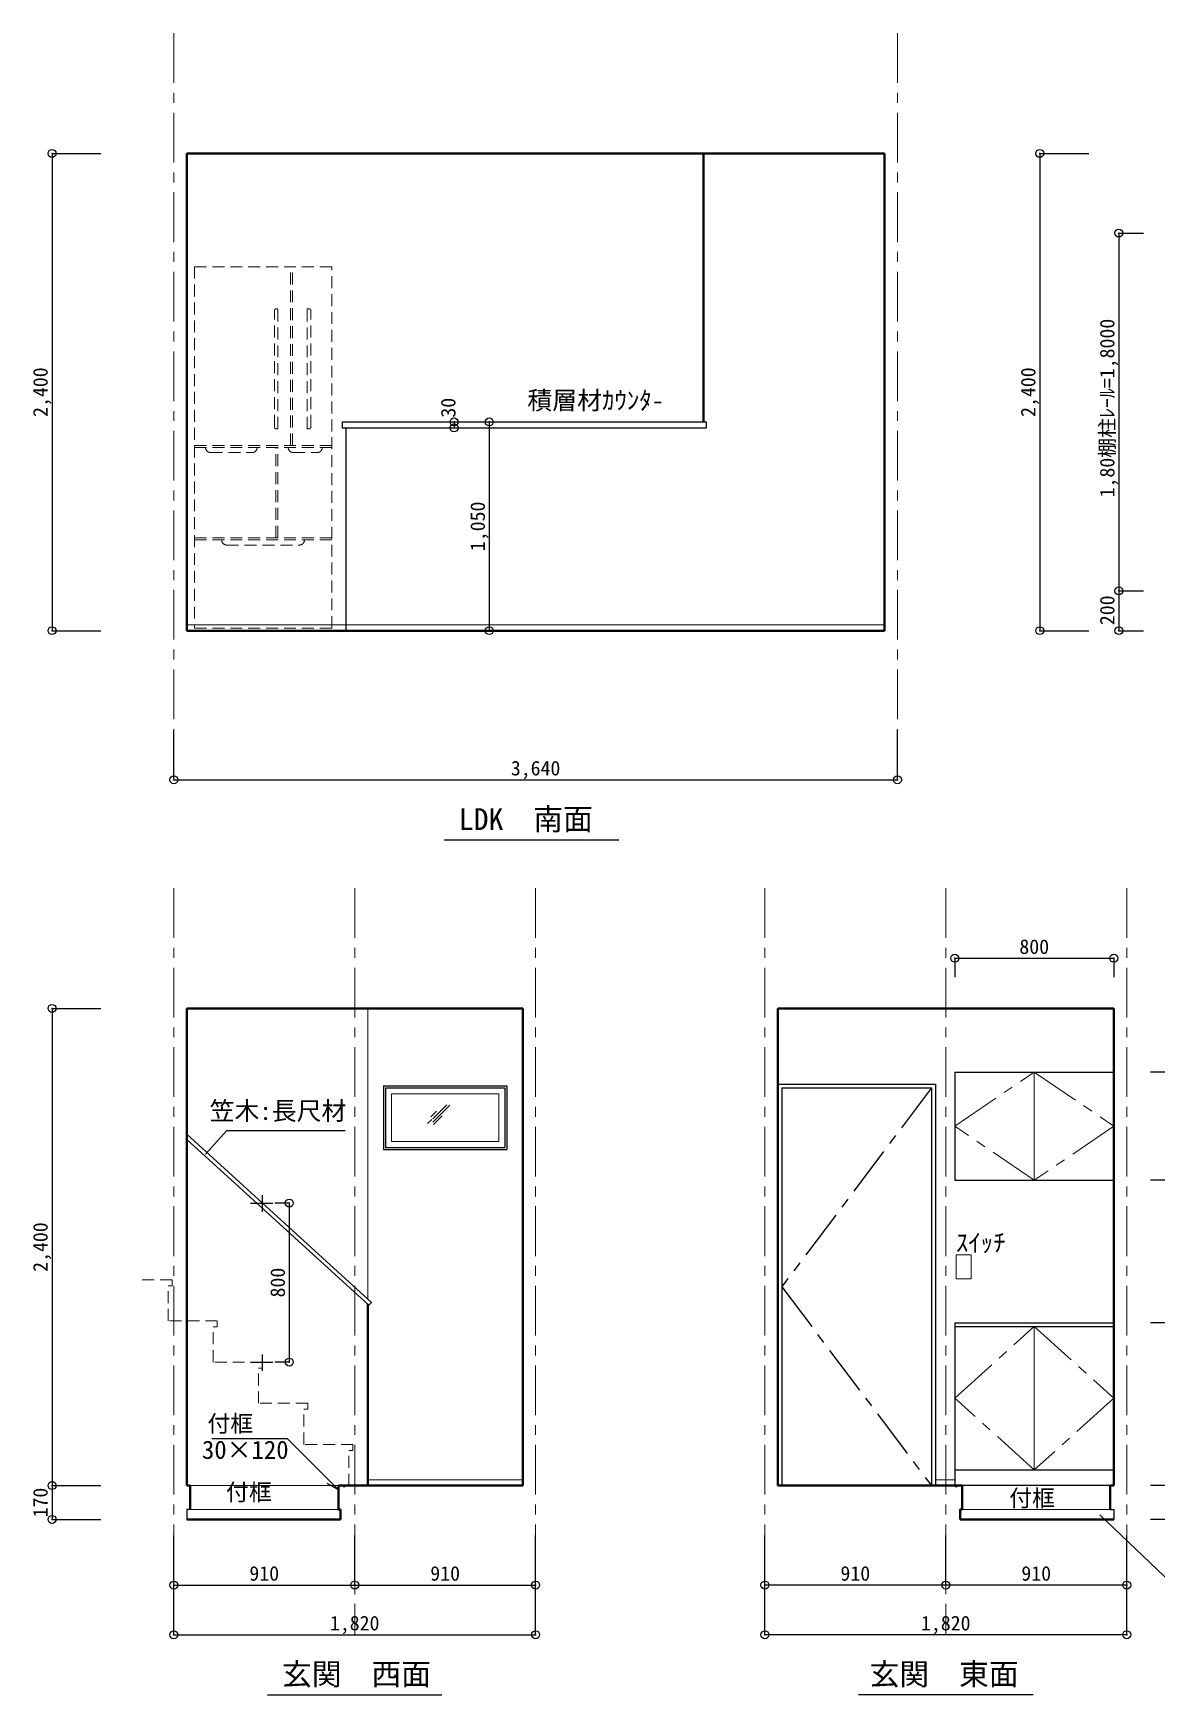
# Model space of a CAD drawing. Units: millimetres at full size, sheet at 1:50. Extents: x -31113 to 29332, y -20209 to 31249.
# Drawn here: x 10631 to 16282, y -2148 to 6208 of the extents above; entities that cross this region are included whole.
import ezdxf
from ezdxf.enums import TextEntityAlignment as Align

# ---------------------------------------------------------------- set-up
doc = ezdxf.new("R2010")
doc.units = ezdxf.units.MM
doc.header["$LTSCALE"] = 50
doc.header["$PDMODE"] = 32
doc.header["$PDSIZE"] = 40
doc.linetypes.add('CHAIN1', pattern=[8, 5, -1, 1, -1])
doc.linetypes.add('DASHED1', pattern=[1.8, 1.2, -0.6])
for name, color, linetype, lineweight in [('B-1_通り芯・通り番号', 1, 'CHAIN1', 18), ('B-2_柱(黄)', 4, 'Continuous', 9), ('B-3_仕上線(黄)', 3, 'Continuous', 40), ('B-4_下地・間柱(水色)', 4, 'DASHED1', 9), ('B-5_サッシ・室内建具', 7, 'Continuous', 25), ('B-6_住宅設備・造作', 1, 'Continuous', 18), ('B-A_文字', 7, 'Continuous', 25), ('B-F_寸法・方位', 7, 'Continuous', 25)]:
    doc.layers.add(name, color=color, linetype=linetype, lineweight=lineweight)
doc.styles.add('ＭＳ ゴシック', font='')
doc.styles.get('ＭＳ ゴシック').set_extended_font_data('MS Gothic')

msp = doc.modelspace()

# ---------------------------------------------------------------- linework, layer by layer
at = {"layer": 'B-1_通り芯・通り番号'}
for p, q in [((11337.92, 6208.04), (11337.92, 2453.29)), ((11337.92, 6208.04), (11337.92, 2453.29)), ((14977.92, 6208.04), (14977.92, 2453.29)), ((14977.92, 6208.04), (14977.92, 2453.29)), ((11337.92, 1908.04), (11337.92, -1846.71)), ((12247.92, 1908.04), (12247.92, -1846.71)), ((13157.92, 1908.04), (13157.92, -1846.71)), ((14310.98, 1908.04), (14310.98, -1846.71)), ((15220.98, 1908.04), (15220.98, -1846.71)), ((16130.98, 1908.04), (16130.98, -1846.71))]:
    msp.add_line(p, q, dxfattribs=at)
at = {"layer": 'B-2_柱(黄)', "color": 7, "lineweight": 25}
for p, q in [((12392.92, 913.29), (12392.92, 593.29)), ((12402.92, 903.29), (13002.92, 903.29)), ((13002.92, 903.29), (13002.92, 603.29)), ((12392.92, 593.29), (13012.92, 593.29))]:
    msp.add_line(p, q, dxfattribs=at)
at = {"layer": 'B-2_柱(黄)'}
for p, q in [((12432.92, 873.29), (12972.92, 873.29)), ((12432.92, 873.29), (12432.92, 633.29)), ((12972.92, 873.29), (12972.92, 633.29)), ((12658.75, 786.5), (12630.51, 758.26)), ((12725.42, 816.07), (12640.44, 731.09)), ((12710.91, 818.22), (12641.21, 748.53)), ((12687.25, 763.92), (12643.42, 720.09)), ((12635.09, 745.1), (12613.85, 723.86)), ((12432.92, 633.29), (12972.92, 633.29))]:
    msp.add_line(p, q, dxfattribs=at)
at = {"layer": 'B-2_柱(黄)', "color": 7, "lineweight": 25}
for points in [[(12392.92, 913.29), (13012.92, 913.29), (13012.92, 593.29)], [(12402.92, 903.29), (12402.92, 603.29), (13002.92, 603.29)]]:
    msp.add_lwpolyline(points, dxfattribs=at)
at = {"layer": 'B-3_仕上線(黄)'}
for p, q in [((11402.92, 5603.29), (11402.92, 3203.29)), ((11402.92, 5603.29), (14912.92, 5603.29)), ((11402.92, 5603.29), (11402.92, 3203.29)), ((11402.92, 5603.29), (14912.92, 5603.29)), ((14002.92, 5603.29), (14002.92, 4253.29)), ((14912.92, 5603.29), (14912.92, 3203.29)), ((14912.92, 5603.29), (14912.92, 3203.29)), ((11402.92, 3203.29), (14912.92, 3203.29)), ((11402.92, 3203.29), (14912.92, 3203.29)), ((11402.92, 1303.29), (13092.92, 1303.29)), ((11402.92, 1303.29), (11402.92, -1096.71)), ((13092.92, 1303.29), (13092.92, -1096.71)), ((14375.98, 1303.29), (14375.98, -1096.71)), ((16065.98, 1303.29), (14375.98, 1303.29)), ((16065.98, 1303.29), (16065.98, -1096.71)), ((12312.92, -183.95), (12312.92, -1096.71)), ((11420.42, -1096.71), (11402.92, -1096.71)), ((11420.42, -1096.71), (11420.42, -1216.71)), ((12165.42, -1096.71), (13092.92, -1096.71)), ((12195.42, -1096.71), (12195.42, -1104.88)), ((15303.48, -1096.71), (14375.98, -1096.71)), ((15273.48, -1096.71), (15273.48, -1104.88)), ((15303.48, -1096.71), (15303.48, -1216.71)), ((16048.48, -1096.71), (16065.98, -1096.71)), ((16048.48, -1096.71), (16048.48, -1216.71)), ((12176.05, -1216.71), (12176.05, -1266.71)), ((11402.92, -1266.71), (12176.05, -1266.71)), ((16065.98, -1266.71), (15292.86, -1266.71))]:
    msp.add_line(p, q, dxfattribs=at)
for points in [[(12165.42, -1096.71), (12165.42, -1216.71), (12176.05, -1216.71)], [(15303.48, -1216.71), (15292.86, -1216.71), (15292.86, -1266.71)]]:
    msp.add_lwpolyline(points, dxfattribs=at)
at = {"layer": 'B-4_下地・間柱(水色)', "linetype": 'Continuous'}
for p, q in [((15665.98, 439.29), (15665.98, 983.29)), ((15665.98, -296.71), (15665.98, -1016.71))]:
    msp.add_line(p, q, dxfattribs=at)
at = {"layer": 'B-4_下地・間柱(水色)'}
for p, q in [((11328.97, -60.99), (11157.14, -60.99)), ((11556.47, -298.14), (11536.47, -298.14)), ((11556.47, -268.14), (11556.47, -298.14)), ((11783.97, -475.28), (11783.97, -505.28)), ((11783.97, -505.28), (11763.97, -505.28)), ((11991.47, -889.56), (11991.47, -712.42)), ((12011.47, -712.42), (11991.47, -712.42)), ((12011.47, -682.42), (12011.47, -712.42)), ((12238.97, -889.56), (11991.47, -889.56)), ((12238.97, -889.56), (12238.97, -919.56)), ((12238.97, -919.56), (12218.97, -919.56)), ((12218.97, -1096.71), (12218.97, -919.56))]:
    msp.add_line(p, q, dxfattribs=at)
at = {"layer": 'B-4_下地・間柱(水色)', "linetype": 'CHAIN1'}
for points in [[(15265.98, 711.29), (15665.98, 983.29), (16065.98, 711.29), (15665.98, 439.29)], [(15265.98, -656.71), (15665.98, -296.71), (16065.98, -656.71), (15665.98, -1016.71)]]:
    msp.add_lwpolyline(points, close=True, dxfattribs=at)
at = {"layer": 'B-4_下地・間柱(水色)', "linetype": 'Continuous'}
msp.add_lwpolyline([(15273.48, -56.71), (15348.48, -56.71), (15348.48, 63.29), (15273.48, 63.29)], close=True, dxfattribs=at)
at = {"layer": 'B-4_下地・間柱(水色)'}
for points in [[(11328.97, -60.99), (11328.97, -90.99), (11308.97, -90.99)], [(11556.47, -268.14), (11308.97, -268.14), (11308.97, -90.99)], [(11783.97, -475.28), (11536.47, -475.28), (11536.47, -298.14)], [(12011.47, -682.42), (11763.97, -682.42), (11763.97, -505.28)]]:
    msp.add_lwpolyline(points, dxfattribs=at)
at = {"layer": 'B-5_サッシ・室内建具'}
for p, q in [((15265.98, 983.29), (16065.98, 983.29)), ((11402.92, 671.67), (12332.86, -175.05)), ((15265.98, -278.71), (16065.98, -278.71)), ((15265.98, -278.71), (15265.98, -1096.71)), ((15265.98, -296.71), (16065.98, -296.71)), ((15265.98, -1016.71), (16065.98, -1016.71)), ((16048.48, -1096.71), (15303.48, -1096.71))]:
    msp.add_line(p, q, dxfattribs=at)
for points in [[(15265.98, 983.29), (15265.98, 439.29), (16065.98, 439.29)], [(11402.92, 644.62), (12319.39, -189.84), (12332.86, -175.05)]]:
    msp.add_lwpolyline(points, dxfattribs=at)
at = {"layer": 'B-6_住宅設備・造作', "linetype": 'DASHED1'}
for p, q in [((11442.22, 5033.74), (11442.22, 3215.74)), ((11925.33, 4134.74), (11925.33, 5033.74)), ((11935.33, 4134.74), (11935.33, 5033.74)), ((11843.75, 4228.01), (11843.75, 4812.25)), ((11853.75, 4822.25), (11861.74, 4822.25)), ((11861.74, 4218.01), (11861.74, 4822.25)), ((12008.93, 4218.01), (12008.93, 4822.25)), ((12016.91, 4822.25), (12008.93, 4822.25)), ((12026.91, 4228.01), (12026.91, 4812.25)), ((11853.75, 4218.01), (11861.74, 4218.01)), ((12016.91, 4218.01), (12008.93, 4218.01)), ((11442.22, 4134.74), (12132.22, 4134.74)), ((11442.22, 4124.74), (12132.22, 4124.74)), ((11497.49, 4124.13), (11497.49, 4124.74)), ((11522.49, 4099.13), (11731.6, 4099.13)), ((11756.6, 4124.13), (11756.6, 4124.74)), ((11851.22, 3670.24), (11851.22, 4124.74)), ((11861.22, 3670.24), (11861.22, 4124.74)), ((11913.5, 4124.13), (11913.5, 4124.74)), ((11938.5, 4099.13), (12059.65, 4099.13)), ((12084.65, 4124.13), (12084.65, 4124.74)), ((11442.22, 3670.24), (12132.22, 3670.24)), ((11442.22, 3660.24), (12132.22, 3660.24)), ((11578.99, 3658.99), (11578.99, 3660.24)), ((11603.99, 3633.99), (11969.78, 3633.99)), ((11994.78, 3658.99), (11994.78, 3660.24)), ((11442.22, 3215.74), (12132.22, 3215.74))]:
    msp.add_line(p, q, dxfattribs=at)
at = {"layer": 'B-6_住宅設備・造作', "color": 4, "lineweight": 9}
msp.add_line((12312.92, -156.9), (12312.92, 1303.29), dxfattribs=at)
at = {"layer": 'B-6_住宅設備・造作', "linetype": 'DASHED1'}
msp.add_lwpolyline([(12132.22, 3215.74), (12132.22, 5033.74), (11442.22, 5033.74)], dxfattribs=at)
for centre, radius, start, end in [((11853.75, 4812.25), 10, 90, 180), ((12016.91, 4812.25), 10, 0, 90), ((11853.75, 4228.01), 10, 180, 270), ((12016.91, 4228.01), 10, 270, 0), ((11522.49, 4124.13), 25, 180, 270), ((11731.6, 4124.13), 25, 270, 0), ((11938.5, 4124.13), 25, 180, 270), ((12059.65, 4124.13), 25, 270, 0), ((11603.99, 3658.99), 25, 180, 270), ((11969.78, 3658.99), 25, 270, 0)]:
    msp.add_arc(centre, radius, start, end, dxfattribs=at)
at = {"layer": 'B-A_文字'}
for p, q in [((12185.42, 4253.29), (14015.42, 4253.29)), ((12202.92, 4223.29), (12202.92, 3203.29)), ((12202.92, 4223.29), (12202.92, 3203.29)), ((14015.42, 4253.29), (14015.42, 4223.29)), ((14375.98, 923.29), (15168.48, 923.29)), ((15168.48, 923.29), (15168.48, -1096.71)), ((14395.98, 903.29), (14395.98, -1096.71)), ((14395.98, 903.29), (15148.48, 903.29)), ((15148.48, 903.29), (15148.48, -1096.71)), ((11529.84, -859.36), (11907.39, -859.36)), ((11907.39, -859.36), (12165.42, -1117.39)), ((12165.42, -1117.39), (12109.8, -1085.28))]:
    msp.add_line(p, q, dxfattribs=at)
at = {"layer": 'B-A_文字', "color": 1, "lineweight": 18}
for p, q in [((11402.92, 3233.29), (14912.92, 3233.29)), ((12312.92, -1066.71), (13092.92, -1066.71)), ((15168.48, -1066.71), (15265.98, -1066.71))]:
    msp.add_line(p, q, dxfattribs=at)
at = {"layer": 'B-A_文字'}
for points in [[(12185.42, 4253.29), (12185.42, 4223.29), (14015.42, 4223.29)], [(11496.62, 570.64), (11604.85, 689.7), (12200.14, 689.7)], [(15995.45, -1243.46), (16321.1, -1553.89), (16360.67, -1553.89)]]:
    msp.add_lwpolyline(points, dxfattribs=at)
at = {"layer": 'B-A_文字', "linetype": 'CHAIN1'}
msp.add_lwpolyline([(15148.48, 903.29), (14395.98, -96.71), (15148.48, -1096.71)], dxfattribs=at)
at = {"layer": 'B-F_寸法・方位'}
for p, q in [((10725.18, 5603.29), (10725.18, 3203.29)), ((10725.18, 5603.29), (10971.17, 5603.29)), ((10725.18, 5603.29), (10725.18, 3203.29)), ((10725.18, 5603.29), (10971.17, 5603.29)), ((15693.59, 5603.29), (15939.59, 5603.29)), ((15693.59, 5603.29), (15693.59, 3203.29)), ((15693.59, 5603.29), (15939.59, 5603.29)), ((15693.59, 5603.29), (15693.59, 3203.29)), ((16091.18, 5203.29), (16091.18, 3403.29)), ((16091.18, 5203.29), (16216.15, 5203.29)), ((12747.37, 4253.29), (12747.37, 4223.29)), ((12747.37, 4253.29), (12747.37, 4223.29)), ((12924.74, 4253.29), (12924.74, 3203.29)), ((12924.74, 4253.29), (12924.74, 3203.29)), ((16091.18, 3403.29), (16216.15, 3403.29)), ((16091.18, 3403.29), (16091.18, 3203.29)), ((10725.18, 3203.29), (10971.17, 3203.29)), ((10725.18, 3203.29), (10971.17, 3203.29)), ((15693.59, 3203.29), (15939.59, 3203.29)), ((15693.59, 3203.29), (15939.59, 3203.29)), ((16091.18, 3203.29), (16216.15, 3203.29)), ((11337.92, 2453.29), (11337.92, 2703.29)), ((11337.92, 2453.29), (11337.92, 2703.29)), ((14977.92, 2453.29), (14977.92, 2703.29)), ((14977.92, 2453.29), (14977.92, 2703.29)), ((11337.92, 2453.29), (14977.92, 2453.29)), ((11337.92, 2453.29), (14977.92, 2453.29)), ((12698.03, 2151.5), (13576.26, 2151.5)), ((15265.98, 1555.45), (16065.98, 1555.45)), ((15265.98, 1555.45), (15265.98, 1459.97)), ((16065.98, 1555.45), (16065.98, 1459.97)), ((10725.18, 1303.29), (10725.18, -1096.71)), ((10725.18, 1303.29), (10971.17, 1303.29)), ((10725.18, 1303.29), (10725.18, -1096.71)), ((10725.18, 1303.29), (10971.17, 1303.29)), ((16385.91, 983.29), (16250.65, 983.29)), ((16385.91, 439.29), (16250.65, 439.29)), ((11783.97, 280.7), (11783.97, 363.61)), ((11723.42, 324.72), (11836.34, 324.72)), ((11918.75, 324.72), (11845.5, 324.72)), ((11918.75, 324.72), (11918.75, -475.28)), ((16385.91, -278.71), (16250.65, -278.71)), ((11723.42, -475.28), (11836.34, -475.28)), ((11783.97, -519.3), (11783.97, -436.39)), ((11918.75, -475.28), (11845.5, -475.28)), ((10725.18, -1096.71), (10971.17, -1096.71)), ((10725.18, -1096.71), (10971.17, -1096.71)), ((10725.18, -1096.71), (10725.18, -1266.71)), ((10725.18, -1096.71), (10971.17, -1096.71)), ((16385.91, -1096.71), (16250.65, -1096.71)), ((16385.91, -1096.71), (16250.65, -1096.71)), ((11420.42, -1216.71), (11402.92, -1216.71)), ((11402.92, -1216.71), (11402.92, -1266.71)), ((10725.18, -1266.71), (10971.17, -1266.71)), ((16385.91, -1266.71), (16250.65, -1266.71)), ((11337.92, -1596.71), (11337.92, -1346.71)), ((12247.92, -1596.71), (12247.92, -1346.71)), ((13157.92, -1596.71), (13157.92, -1346.71)), ((14310.98, -1596.71), (14310.98, -1346.71)), ((15220.98, -1596.71), (15220.98, -1346.71)), ((16130.98, -1596.71), (16130.98, -1346.71)), ((11337.92, -1846.71), (11337.92, -1596.71)), ((11337.92, -1596.71), (12247.92, -1596.71)), ((12247.92, -1596.71), (13157.92, -1596.71)), ((13157.92, -1846.71), (13157.92, -1596.71)), ((14310.98, -1846.71), (14310.98, -1596.71)), ((15220.98, -1596.71), (14310.98, -1596.71)), ((16130.98, -1596.71), (15220.98, -1596.71)), ((16130.98, -1846.71), (16130.98, -1596.71)), ((11337.92, -1846.71), (13157.92, -1846.71)), ((16130.98, -1846.71), (14310.98, -1846.71)), ((11808.45, -2148.5), (12686.69, -2148.5)), ((15660.45, -2148.5), (14782.22, -2148.5))]:
    msp.add_line(p, q, dxfattribs=at)
at = {"layer": 'B-F_寸法・方位', "color": 1, "lineweight": 18}
for p, q in [((11420.42, -1096.71), (12165.42, -1096.71)), ((11420.42, -1216.71), (12165.42, -1216.71)), ((16048.48, -1216.71), (15303.48, -1216.71))]:
    msp.add_line(p, q, dxfattribs=at)
at = {"layer": 'B-F_寸法・方位'}
msp.add_lwpolyline([(16048.48, -1216.71), (16065.98, -1216.71), (16065.98, -1266.71)], dxfattribs=at)
for p in [(10725.18, 5603.29), (15693.59, 5603.29), (16091.18, 5203.29), (12747.37, 4253.29), (12924.74, 4253.29), (12747.37, 4223.29), (16091.18, 3403.29), (10725.18, 3203.29), (12924.74, 3203.29), (15693.59, 3203.29), (16091.18, 3203.29), (11337.92, 2453.29), (14977.92, 2453.29), (15265.98, 1555.45), (16065.98, 1555.45), (10725.18, 1303.29), (11918.75, 324.72), (11918.75, -475.28), (10725.18, -1096.71), (10725.18, -1266.71), (11337.92, -1596.71), (12247.92, -1596.71), (13157.92, -1596.71), (14310.98, -1596.71), (15220.98, -1596.71), (16130.98, -1596.71), (11337.92, -1846.71), (13157.92, -1846.71), (14310.98, -1846.71), (16130.98, -1846.71)]:
    msp.add_point(p, dxfattribs=at)

# ---------------------------------------------------------------- texts
at = {"layer": 'B-A_文字', "style": 'ＭＳ ゴシック'}
for s, height, p in [('積層材ｶｳﾝﾀ-', 91.64, (13116.44, 4288.51)), ('LDK\u3000南面', 110, (12771.21, 2167.48)), ('笠木:長尺材', 91.64, (11518.26, 714.95)), ('ｽｲｯﾁ', 91.64, (15271.62, 52.07)), ('付框', 84.31, (11506.7, -852.01)), ('30×120', 91.64, (11479.04, -989.59)), ('付框', 84.31, (11600.3, -1196.46)), ('付框', 84.31, (15539.78, -1226.46)), ('玄関\u3000西面', 110, (11881.64, -2132.52)), ('玄関\u3000東面', 110, (14837.26, -2132.52))]:
    msp.add_text(s, height=height, dxfattribs=at).set_placement(p, align=Align.BOTTOM_LEFT)
at = {"layer": 'B-F_寸法・方位', "style": 'ＭＳ ゴシック'}
for s, p in [('1,80棚柱ﾚｰﾙ=1,8000', (16091.18, 3873.48)), ('2,400', (10725.18, 4278.29)), ('2,400', (10725.18, 4278.29)), ('2,400', (15693.59, 4278.29)), ('2,400', (15693.59, 4278.29)), ('30', (12776.47, 4274.82)), ('30', (12776.47, 4274.82)), ('1,050', (12924.74, 3603.29)), ('1,050', (12924.74, 3603.29)), ('200', (16091.18, 3231.05)), ('2,400', (10725.18, -21.71)), ('2,400', (10725.18, -21.71)), ('800', (11918.75, -150.28)), ('170', (10725.18, -1256.71))]:
    msp.add_text(s, height=73.31, rotation=90, dxfattribs=at).set_placement(p, align=Align.BOTTOM_LEFT)
for s, p in [('3,640', (13032.92, 2453.29)), ('3,640', (13032.92, 2453.29)), ('800', (15590.98, 1555.45)), ('910', (11717.92, -1596.71)), ('910', (12627.92, -1596.71)), ('910', (14690.98, -1596.71)), ('910', (15600.98, -1596.71)), ('1,820', (12122.92, -1846.71)), ('1,820', (15095.98, -1846.71))]:
    msp.add_text(s, height=73.31, dxfattribs=at).set_placement(p, align=Align.BOTTOM_LEFT)

doc.saveas('drawing.dxf')
